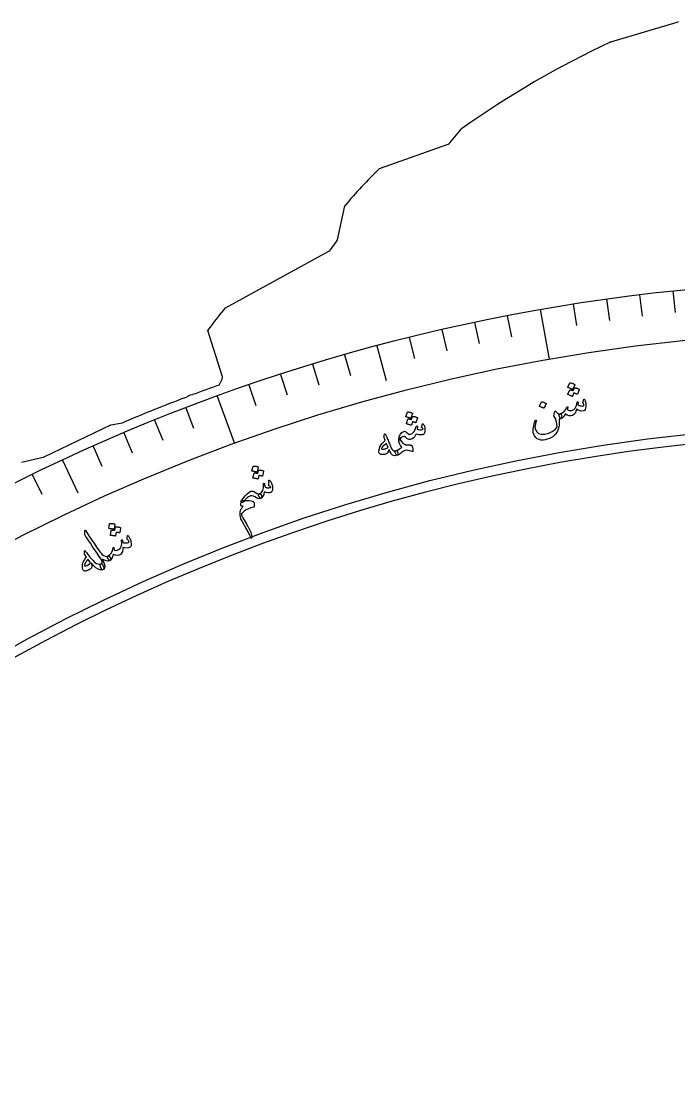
# Model space of a CAD drawing. Header units: millimetres. Extents: x -65 to 65, y -65 to 74.
# Drawn here: x -28.72 to -6.56, y 37.43 to 73.4 of the extents above; entities that cross this region are included whole.
import ezdxf

# ---------------------------------------------------------------- set-up
doc = ezdxf.new("R2010")
doc.units = ezdxf.units.MM
for name, color, linetype in [('CUT_INNER', 6, 'Continuous'), ('CUT_OUTER', 1, 'Continuous'), ('ENGRAVE', 7, 'Continuous'), ('ENGRAVE_FINE', 8, 'Continuous'), ('TEXT', 5, 'Continuous')]:
    doc.layers.add(name, color=color, linetype=linetype)

msp = doc.modelspace()

# ---------------------------------------------------------------- linework, layer by layer
at = {"layer": 'CUT_INNER'}
msp.add_arc((0.0001, -0.0002), 59.4749, 92.288724, 16.523657, dxfattribs=at)
at = {"layer": 'CUT_OUTER'}
for points in [[(-8.8497, 72.7147), (-8.8463, 72.7159), (-6.6123, 73.378)], [(-14.2725, 69.3092), (-13.8826, 69.7778), (-13.88, 69.7806)], [(-16.6464, 68.439), (-16.6431, 68.4404), (-14.3373, 69.2639)], [(-18.0644, 66.0404), (-17.8206, 67.1781), (-17.8196, 67.1819)], [(-18.3034, 65.6987), (-18.0911, 65.9818)], [(-21.8438, 63.7447), (-21.8405, 63.7467), (-18.3513, 65.6572)], [(-21.9461, 61.4556), (-22.4298, 62.9867), (-22.4307, 62.9902)], [(-22.0548, 61.1437), (-21.9549, 61.3434)], [(-23.2106, 60.7143), (-23.0209, 60.8092), (-23.0178, 60.8106), (-23.0144, 60.8111), (-22.9351, 60.819)], [(-28.7182, 58.5473), (-28.7145, 58.5483), (-27.9806, 58.7107), (-27.964, 58.7155), (-27.948, 58.7221), (-25.7035, 59.803), (-25.7003, 59.8044), (-25.6969, 59.8051), (-25.3103, 59.8696), (-25.2424, 59.8984)]]:
    msp.add_lwpolyline(points, dxfattribs=at)
for centre, radius, start, end in [((-6.6549, 73.5218), 0.15, 286.50884, 306.8699), ((5.2431, 42.7746), 33.091, 115.20636, 125.3025), ((-14.3878, 69.4051), 0.15, 289.65382, 320.23814), ((-5.6221, 56.9747), 15.9049, 133.87899, 140.07611), ((-18.2111, 66.0718), 0.15, 323.1301, 347.90524), ((-18.4234, 65.7887), 0.15, 298.70227, 323.1301), ((-14.3735, 57.3287), 9.8473, 139.34161, 144.90568), ((-22.0891, 61.4104), 0.15, 333.43495, 17.53228), ((-3.1534, 8.5344), 55.9017, 109.76228, 110.72398), ((-0.4432, 1.0794), 63.8332, 110.895781, 112.861202)]:
    msp.add_arc(centre, radius, start, end, dxfattribs=at)
at = {"layer": 'ENGRAVE'}
for points in [[(-11.2296, 63.686), (-10.9341, 62.0102)], [(-16.7374, 62.465), (-16.4228, 61.2909)], [(-22.1179, 60.7685), (-21.5359, 59.1694)], [(-27.3301, 58.6096), (-26.8164, 57.5079)]]:
    msp.add_lwpolyline(points, dxfattribs=at)
for radius in [64.6685, 62.9668, 59.8065]:
    msp.add_circle((0, 0), radius, dxfattribs=at)
at = {"layer": 'ENGRAVE_FINE'}
for points in [[(-9.0001, 64.0392), (-8.8986, 63.3169)], [(-7.8811, 64.1865), (-7.7922, 63.4626)], [(-6.7597, 64.3142), (-6.6835, 63.5889)], [(-10.1164, 63.8723), (-10.0023, 63.152)], [(-12.3393, 63.4804), (-12.2002, 62.7645)], [(-14.5472, 63.0111), (-14.3832, 62.3004)], [(-13.4453, 63.2553), (-13.2937, 62.542)], [(-15.6447, 62.7476), (-15.4683, 62.0399)], [(-17.8251, 62.1634), (-17.624, 61.4623)], [(-18.9072, 61.8428), (-18.694, 61.1454)], [(-19.9837, 61.5034), (-19.7583, 60.8098)], [(-21.054, 61.1453), (-20.8166, 60.4557)], [(-23.1751, 60.3732), (-22.9138, 59.6924)], [(-24.2252, 59.9596), (-23.952, 59.2834)], [(-25.268, 59.5277), (-24.983, 58.8563)], [(-26.303, 59.0776), (-26.0064, 58.4114)], [(-28.3488, 58.1237), (-28.0291, 57.4682)]]:
    msp.add_lwpolyline(points, dxfattribs=at)
at = {"layer": 'TEXT'}
for points in [[(-10.2296, 61.2125), (-10.2277, 61.2151), (-10.2248, 61.217), (-10.2208, 61.2181), (-10.2157, 61.2185), (-10.1967, 61.2148), (-10.1782, 61.2104), (-10.1601, 61.2053), (-10.1425, 61.1993), (-10.1252, 61.1925), (-10.1082, 61.1847), (-10.0913, 61.176), (-10.0746, 61.1663), (-10.0702, 61.1625), (-10.0677, 61.1587), (-10.0671, 61.1548), (-10.0683, 61.1508), (-10.1327, 61.0001), (-10.1355, 60.9971), (-10.1395, 60.9962), (-10.1449, 60.9974), (-10.1514, 61.0006), (-10.1571, 61.0034), (-10.1661, 61.0074), (-10.1782, 61.0128), (-10.1936, 61.0194), (-10.2125, 61.0273), (-10.2351, 61.0364), (-10.2614, 61.0468), (-10.2914, 61.0583), (-10.2955, 61.0604), (-10.2978, 61.0628), (-10.2982, 61.0655), (-10.2969, 61.0685)], [(-10.0735, 61.0467), (-10.0716, 61.0493), (-10.0687, 61.0512), (-10.0647, 61.0523), (-10.0596, 61.0527), (-10.0407, 61.049), (-10.0222, 61.0446), (-10.0042, 61.0394), (-9.9867, 61.0334), (-9.9695, 61.0265), (-9.9524, 61.0187), (-9.9356, 61.0099), (-9.919, 61.0002), (-9.9156, 60.997), (-9.9137, 60.9932), (-9.9133, 60.989), (-9.9146, 60.9843), (-9.979, 60.8338), (-9.9811, 60.8316), (-9.9846, 60.8311), (-9.9895, 60.8321), (-9.9959, 60.8347), (-10.0001, 60.8366), (-10.0066, 60.8394), (-10.0155, 60.8433), (-10.0268, 60.8481), (-10.0404, 60.8538), (-10.0564, 60.8602), (-10.0747, 60.8675), (-10.0953, 60.8754), (-10.1418, 60.7645), (-10.1445, 60.7615), (-10.1486, 60.7606), (-10.1539, 60.7618), (-10.1604, 60.7651), (-10.1661, 60.7678), (-10.175, 60.7719), (-10.1871, 60.7772), (-10.2025, 60.7838), (-10.2213, 60.7917), (-10.2439, 60.8009), (-10.2701, 60.8112), (-10.3, 60.8227), (-10.3032, 60.8249), (-10.3049, 60.8274), (-10.3051, 60.8302), (-10.3036, 60.8332), (-10.2368, 60.9772), (-10.2349, 60.9798), (-10.232, 60.9817), (-10.228, 60.9828), (-10.2229, 60.9832), (-10.2095, 60.9806), (-10.1962, 60.9777), (-10.1829, 60.9745), (-10.1697, 60.9709), (-10.1567, 60.9668), (-10.1439, 60.9621), (-10.1313, 60.9567), (-10.119, 60.9508)], [(-11.1925, 60.5761), (-11.1907, 60.5787), (-11.1878, 60.5806), (-11.1838, 60.5818), (-11.1788, 60.5823), (-11.1413, 60.5747), (-11.1052, 60.5635), (-11.0706, 60.5488), (-11.0375, 60.5306), (-11.034, 60.5275), (-11.0321, 60.5242), (-11.0318, 60.5206), (-11.0331, 60.5166), (-11.0925, 60.3653), (-11.095, 60.3615), (-11.0989, 60.36), (-11.1041, 60.3607), (-11.1107, 60.3638), (-11.1164, 60.3664), (-11.1254, 60.3703), (-11.1375, 60.3755), (-11.153, 60.3819), (-11.1718, 60.3895), (-11.1944, 60.3982), (-11.2207, 60.4082), (-11.2507, 60.4192), (-11.2548, 60.4212), (-11.2571, 60.4236), (-11.2576, 60.4263), (-11.2563, 60.4293)], [(-9.7556, 60.6657), (-9.7521, 60.669), (-9.7473, 60.6689), (-9.7413, 60.6652), (-9.7341, 60.6581), (-9.7255, 60.6454), (-9.7175, 60.6267), (-9.7102, 60.6019), (-9.7035, 60.5709), (-9.6973, 60.5356), (-9.6936, 60.5007), (-9.6926, 60.4664), (-9.6942, 60.4325), (-9.7039, 60.3656), (-9.7187, 60.3163), (-9.7386, 60.2845), (-9.7636, 60.2703), (-9.8271, 60.2638), (-9.8881, 60.2708), (-9.9464, 60.2912), (-10.0022, 60.3252), (-10.0248, 60.2534), (-10.0559, 60.1951), (-10.0957, 60.1503), (-10.1441, 60.119), (-10.198, 60.1048), (-10.2558, 60.1092), (-10.3174, 60.1323), (-10.3831, 60.1741), (-10.4189, 60.1074), (-10.4566, 60.0576), (-10.4963, 60.0247), (-10.538, 60.0087), (-10.5476, 60.0121), (-10.5584, 60.0254), (-10.5705, 60.0487), (-10.5839, 60.0819), (-10.5926, 60.1154), (-10.5926, 60.1412), (-10.5838, 60.1594), (-10.5663, 60.1699), (-10.4872, 60.203), (-10.4214, 60.2519), (-10.3688, 60.3166), (-10.3294, 60.3973), (-10.3272, 60.4017), (-10.3247, 60.405), (-10.3217, 60.4072), (-10.3183, 60.4084), (-10.314, 60.4087), (-10.31, 60.408), (-10.3062, 60.4063), (-10.3028, 60.4037), (-10.2995, 60.3943), (-10.3006, 60.3773), (-10.3062, 60.3526), (-10.3162, 60.3202), (-10.2925, 60.3006), (-10.2588, 60.289), (-10.2153, 60.2852), (-10.1618, 60.2893), (-10.0985, 60.3141), (-10.0486, 60.3686), (-10.012, 60.4529), (-9.9888, 60.5669), (-9.9877, 60.5728), (-9.9858, 60.5771), (-9.9833, 60.5799), (-9.9801, 60.5813), (-9.9749, 60.5816), (-9.9703, 60.581), (-9.9663, 60.5794), (-9.9627, 60.5767), (-9.9597, 60.5726), (-9.9576, 60.5684), (-9.9565, 60.564), (-9.9562, 60.5594), (-9.9617, 60.4811), (-9.9377, 60.4659), (-9.9098, 60.4537), (-9.878, 60.4444), (-9.8423, 60.438), (-9.8082, 60.4356), (-9.7829, 60.438), (-9.7665, 60.4451), (-9.7589, 60.4571), (-9.7584, 60.4735), (-9.7638, 60.4959), (-9.7749, 60.5242), (-9.7919, 60.5586), (-9.7916, 60.5691), (-9.7855, 60.5904), (-9.7735, 60.6226), (-9.7556, 60.6657)], [(-15.7017, 60.2301), (-15.7, 60.2329), (-15.6973, 60.235), (-15.6933, 60.2365), (-15.6883, 60.2373), (-15.669, 60.2354), (-15.6501, 60.2327), (-15.6316, 60.2292), (-15.6135, 60.2248), (-15.5957, 60.2196), (-15.5779, 60.2134), (-15.5603, 60.2062), (-15.5427, 60.1981), (-15.5381, 60.1947), (-15.5352, 60.1911), (-15.5342, 60.1873), (-15.5351, 60.1832), (-15.5861, 60.0273), (-15.5886, 60.024), (-15.5925, 60.0228), (-15.5979, 60.0235), (-15.6048, 60.0261), (-15.6107, 60.0284), (-15.62, 60.0316), (-15.6326, 60.0358), (-15.6486, 60.041), (-15.6682, 60.0472), (-15.6915, 60.0543), (-15.7187, 60.0622), (-15.7497, 60.071), (-15.754, 60.0727), (-15.7565, 60.0748), (-15.7571, 60.0775), (-15.7561, 60.0806)], [(-15.531, 60.0791), (-15.5294, 60.0818), (-15.5266, 60.084), (-15.5227, 60.0854), (-15.5177, 60.0863), (-15.4985, 60.0843), (-15.4796, 60.0815), (-15.4612, 60.078), (-15.4431, 60.0736), (-15.4253, 60.0683), (-15.4076, 60.062), (-15.39, 60.0548), (-15.3726, 60.0466), (-15.3689, 60.0437), (-15.3666, 60.0402), (-15.3659, 60.036), (-15.3667, 60.0312), (-15.4178, 59.8755), (-15.4196, 59.8731), (-15.4231, 59.8722), (-15.4281, 59.8728), (-15.4347, 59.8749), (-15.439, 59.8764), (-15.4458, 59.8786), (-15.455, 59.8816), (-15.4667, 59.8854), (-15.4809, 59.8898), (-15.4974, 59.8948), (-15.5163, 59.9004), (-15.5376, 59.9065), (-15.5742, 59.7918), (-15.5766, 59.7886), (-15.5806, 59.7873), (-15.586, 59.788), (-15.5928, 59.7907), (-15.5987, 59.7929), (-15.608, 59.7961), (-15.6206, 59.8004), (-15.6365, 59.8056), (-15.656, 59.8118), (-15.6793, 59.8188), (-15.7064, 59.8267), (-15.7373, 59.8355), (-15.7408, 59.8374), (-15.7427, 59.8398), (-15.7431, 59.8425), (-15.7419, 59.8456), (-15.688, 59.9951), (-15.6863, 59.9978), (-15.6835, 60), (-15.6797, 60.0015), (-15.6746, 60.0023), (-15.661, 60.001), (-15.6475, 59.9993), (-15.6339, 59.9973), (-15.6204, 59.9948), (-15.607, 59.9919), (-15.5938, 59.9884), (-15.5808, 59.9842), (-15.5679, 59.9794)], [(-10.7419, 60.2459), (-10.7378, 60.2567), (-10.7319, 60.2624), (-10.7242, 60.2629), (-10.7146, 60.2581), (-10.7089, 60.2538), (-10.7022, 60.2483), (-10.6947, 60.2416), (-10.6862, 60.2336), (-10.677, 60.2245), (-10.6672, 60.2144), (-10.6567, 60.2032), (-10.6455, 60.191), (-10.6303, 60.1783), (-10.612, 60.1706), (-10.5907, 60.1678), (-10.5663, 60.1699), (-10.5492, 60.1704), (-10.5352, 60.1656), (-10.5244, 60.1554), (-10.5169, 60.1398), (-10.5125, 60.1222), (-10.5108, 60.1025), (-10.5117, 60.0808), (-10.5153, 60.057), (-10.5199, 60.0368), (-10.5252, 60.022), (-10.5313, 60.0127), (-10.538, 60.0087), (-10.5932, 59.999), (-10.587, 59.8942), (-10.5945, 59.7911), (-10.6157, 59.6897), (-10.6505, 59.59), (-10.7121, 59.4861), (-10.8008, 59.4022), (-10.9165, 59.3381), (-11.0593, 59.2936), (-11.1353, 59.2831), (-11.206, 59.2864), (-11.2713, 59.3036), (-11.3314, 59.3347), (-11.3821, 59.3767), (-11.4211, 59.4263), (-11.4483, 59.4834), (-11.4637, 59.5481), (-11.4668, 59.5843), (-11.4667, 59.6242), (-11.4632, 59.6678), (-11.4564, 59.7152), (-11.4465, 59.7664), (-11.4337, 59.8211), (-11.418, 59.8796), (-11.3994, 59.9417), (-11.3974, 59.947), (-11.3947, 59.951), (-11.3913, 59.9537), (-11.3872, 59.9552), (-11.3813, 59.9558), (-11.3762, 59.9554), (-11.3717, 59.9539), (-11.368, 59.9514), (-11.3646, 59.9471), (-11.363, 59.9417), (-11.3633, 59.9353), (-11.3654, 59.9278), (-11.3883, 59.8424), (-11.4021, 59.7724), (-11.4068, 59.7177), (-11.4025, 59.6784), (-11.3603, 59.5785), (-11.2915, 59.514), (-11.1961, 59.4847), (-11.0741, 59.4905), (-10.9383, 59.5255), (-10.824, 59.5777), (-10.7312, 59.6472), (-10.6598, 59.7342), (-10.6691, 59.8396), (-10.6885, 59.9336), (-10.7181, 60.0164), (-10.7579, 60.0879), (-10.7645, 60.0984), (-10.7691, 60.1067), (-10.7717, 60.1128), (-10.7723, 60.1167)], [(-15.9568, 59.3087), (-15.9637, 59.2963), (-15.9695, 59.2874), (-15.9741, 59.2822), (-15.9775, 59.2806), (-15.9884, 59.2835), (-15.9956, 59.2898), (-15.9993, 59.2994), (-15.9993, 59.3124), (-15.98, 59.4112), (-15.9443, 59.489), (-15.8922, 59.5458), (-15.8237, 59.5814), (-15.8008, 59.5834), (-15.7759, 59.5758), (-15.7488, 59.5586), (-15.7198, 59.5318), (-15.6922, 59.5068), (-15.6627, 59.4909), (-15.6315, 59.4842), (-15.5984, 59.4867), (-15.5431, 59.5121), (-15.493, 59.5635), (-15.4482, 59.641), (-15.4086, 59.7446), (-15.4031, 59.7557), (-15.3966, 59.7622), (-15.3892, 59.764), (-15.3808, 59.7611), (-15.3725, 59.7538), (-15.3677, 59.7434), (-15.3664, 59.73), (-15.3685, 59.7136), (-15.3718, 59.6976), (-15.374, 59.6854), (-15.3751, 59.6771), (-15.3749, 59.6725), (-15.3698, 59.66), (-15.3617, 59.6506), (-15.3507, 59.6443), (-15.3366, 59.6411), (-15.2874, 59.6367), (-15.2453, 59.6378), (-15.2102, 59.6443), (-15.1821, 59.6562), (-15.1795, 59.663), (-15.1862, 59.6739), (-15.2022, 59.6891), (-15.2275, 59.7084), (-15.2303, 59.7105), (-15.2319, 59.7129), (-15.2325, 59.7156), (-15.2319, 59.7186), (-15.1945, 59.8388), (-15.1924, 59.8413), (-15.1898, 59.8423), (-15.1868, 59.8418), (-15.1834, 59.8397), (-15.1524, 59.8072), (-15.1309, 59.7611), (-15.119, 59.7013), (-15.1165, 59.6279), (-15.1172, 59.6078), (-15.1185, 59.5892), (-15.1203, 59.5719), (-15.1227, 59.556), (-15.1258, 59.5415), (-15.1294, 59.5287), (-15.1338, 59.5175), (-15.1387, 59.5078), (-15.1506, 59.4921), (-15.1669, 59.48), (-15.1876, 59.4714), (-15.2127, 59.4664), (-15.2711, 59.4627), (-15.3236, 59.4642), (-15.3702, 59.471), (-15.4108, 59.483), (-15.4133, 59.4843), (-15.4158, 59.484), (-15.4184, 59.4821), (-15.421, 59.4785), (-15.4542, 59.4115), (-15.4967, 59.3606), (-15.5485, 59.3258), (-15.6096, 59.3071), (-15.6462, 59.3073), (-15.6835, 59.3195), (-15.7217, 59.3438), (-15.7608, 59.3799), (-15.7752, 59.3922), (-15.7904, 59.4008), (-15.8062, 59.4056), (-15.8226, 59.4068), (-15.8626, 59.4), (-15.8972, 59.3854), (-15.9264, 59.3632), (-15.9502, 59.3331), (-15.954, 59.3257), (-15.9563, 59.3192), (-15.9573, 59.3136), (-15.9568, 59.3087)], [(-16.4748, 59.4858), (-16.4675, 59.4996), (-16.4597, 59.5032), (-16.4514, 59.4965), (-16.4427, 59.4796), (-16.4385, 59.4691), (-16.4325, 59.4546), (-16.4246, 59.4361), (-16.415, 59.4137), (-16.4036, 59.387), (-16.3905, 59.3559), (-16.3757, 59.3202), (-16.3592, 59.2801), (-16.3429, 59.2407), (-16.3284, 59.2054), (-16.3156, 59.1742), (-16.3045, 59.1472), (-16.2952, 59.1243), (-16.2877, 59.1058), (-16.282, 59.0917), (-16.278, 59.0819), (-16.2515, 59.0205), (-16.2249, 58.9744), (-16.1983, 58.9436), (-16.1718, 58.9282), (-16.1549, 58.924), (-16.1357, 58.9235), (-16.1142, 58.9266), (-16.0905, 58.9335), (-16.0758, 58.935), (-16.0631, 58.9311), (-16.0524, 58.9216), (-16.0437, 58.9067), (-16.0369, 58.8877), (-16.0322, 58.8679), (-16.0297, 58.8473), (-16.0292, 58.8258), (-16.031, 58.807), (-16.0346, 58.7923), (-16.0401, 58.7819), (-16.0474, 58.7756), (-16.0932, 58.7636), (-16.1348, 58.7611), (-16.1723, 58.7683), (-16.2056, 58.785), (-16.2379, 58.8142), (-16.2693, 58.8556), (-16.2999, 58.9093), (-16.3296, 58.9752), (-16.3427, 58.9264), (-16.3587, 58.8865), (-16.3776, 58.8554), (-16.3994, 58.8332), (-16.419, 58.8219), (-16.4431, 58.8129), (-16.4719, 58.8062), (-16.5054, 58.8016), (-16.5414, 58.7998), (-16.5724, 58.8007), (-16.5983, 58.8045), (-16.6192, 58.8111), (-16.6374, 58.8215), (-16.651, 58.8338), (-16.66, 58.8481), (-16.6644, 58.8645), (-16.6661, 58.8859), (-16.6656, 58.9104), (-16.6629, 58.9379), (-16.6579, 58.9683), (-16.6515, 58.9993), (-16.6454, 59.0243), (-16.6394, 59.0433), (-16.6336, 59.0564), (-16.5971, 59.1134), (-16.5555, 59.169), (-16.5086, 59.2231), (-16.4565, 59.2758), (-16.4681, 59.3088), (-16.4778, 59.3373), (-16.4856, 59.3615), (-16.4914, 59.3812), (-16.495, 59.3981), (-16.4962, 59.4138), (-16.4949, 59.4284), (-16.4911, 59.4417)], [(-15.9466, 59.3058), (-15.9376, 59.2808), (-15.9217, 59.2537), (-15.8989, 59.2244), (-15.8692, 59.193), (-15.8566, 59.1818), (-15.8439, 59.1715), (-15.8311, 59.1622), (-15.8183, 59.1539), (-15.8053, 59.1466), (-15.7923, 59.1402), (-15.7791, 59.1347), (-15.7659, 59.1303), (-15.76, 59.129), (-15.7526, 59.1279), (-15.7436, 59.1272), (-15.733, 59.1268), (-15.7209, 59.1266), (-15.7071, 59.1264), (-15.6917, 59.1263), (-15.6747, 59.1263), (-15.661, 59.1261), (-15.6482, 59.1256), (-15.6362, 59.1247), (-15.6251, 59.1234), (-15.6146, 59.1219), (-15.6045, 59.1202), (-15.5949, 59.1182), (-15.5856, 59.116), (-15.5704, 59.1112), (-15.5583, 59.103), (-15.5492, 59.0914), (-15.5433, 59.0764), (-15.5336, 59.0327), (-15.5266, 58.9934), (-15.5225, 58.9585), (-15.5211, 58.9281), (-15.5218, 58.9157), (-15.5261, 58.908), (-15.5339, 58.905), (-15.5454, 58.9067), (-15.63, 58.9262), (-15.6978, 58.9382), (-15.7486, 58.9426), (-15.7825, 58.9396), (-15.8098, 58.9294), (-15.8409, 58.9126), (-15.8758, 58.8891), (-15.9145, 58.8589), (-15.9339, 58.843), (-15.9524, 58.8286), (-15.9701, 58.8157), (-15.9868, 58.8044), (-16.0029, 58.7947), (-16.0183, 58.7866), (-16.0332, 58.7803), (-16.0474, 58.7756), (-16.058, 58.7753), (-16.0688, 58.7802), (-16.0798, 58.7901), (-16.0911, 58.8052), (-16.1015, 58.8239), (-16.1094, 58.843), (-16.1149, 58.8626), (-16.1179, 58.8826), (-16.1176, 58.901), (-16.1129, 58.9156), (-16.1038, 58.9264), (-16.0905, 58.9335), (-16.0265, 58.9599), (-15.9729, 58.9881), (-15.9296, 59.0181), (-15.8966, 59.0501), (-15.943, 59.108), (-15.9753, 59.171), (-15.9935, 59.2393), (-15.9976, 59.3128), (-15.9871, 59.3588), (-15.9751, 59.373), (-15.9616, 59.3553), (-15.9466, 59.3058)], [(-16.4145, 59.1724), (-16.4721, 59.1329), (-16.5185, 59.0911), (-16.5539, 59.0468), (-16.5781, 59.0002), (-16.579, 58.9946), (-16.5776, 58.99), (-16.5739, 58.9866), (-16.5679, 58.9842), (-16.5475, 58.9815), (-16.526, 58.9811), (-16.5035, 58.983), (-16.48, 58.9871), (-16.4555, 58.9936), (-16.43, 59.0023), (-16.4035, 59.0132), (-16.3759, 59.0265), (-16.3718, 59.0292), (-16.3678, 59.033), (-16.3639, 59.038), (-16.36, 59.0441), (-16.3651, 59.0582), (-16.3706, 59.0728), (-16.3766, 59.088), (-16.3832, 59.1037), (-16.3902, 59.12), (-16.3978, 59.1369), (-16.4059, 59.1544), (-16.4145, 59.1724)], [(-20.9061, 58.4051), (-20.9047, 58.4081), (-20.9021, 58.4104), (-20.8984, 58.4122), (-20.8935, 58.4135), (-20.8742, 58.4133), (-20.8552, 58.4123), (-20.8365, 58.4104), (-20.8181, 58.4076), (-20.7999, 58.404), (-20.7817, 58.3994), (-20.7635, 58.3938), (-20.7454, 58.3872), (-20.7405, 58.3842), (-20.7373, 58.3809), (-20.736, 58.3771), (-20.7365, 58.373), (-20.7732, 58.2133), (-20.7753, 58.2098), (-20.7792, 58.2082), (-20.7846, 58.2085), (-20.7917, 58.2105), (-20.7977, 58.2122), (-20.8072, 58.2146), (-20.8202, 58.2177), (-20.8365, 58.2215), (-20.8565, 58.226), (-20.8803, 58.2309), (-20.908, 58.2364), (-20.9396, 58.2425), (-20.944, 58.2438), (-20.9466, 58.2458), (-20.9475, 58.2483), (-20.9467, 58.2515)], [(-20.7231, 58.2697), (-20.7217, 58.2726), (-20.7192, 58.275), (-20.7154, 58.2768), (-20.7105, 58.278), (-20.6913, 58.2778), (-20.6723, 58.2767), (-20.6537, 58.2747), (-20.6354, 58.2719), (-20.6172, 58.2682), (-20.5991, 58.2635), (-20.581, 58.2579), (-20.5629, 58.2513), (-20.5589, 58.2487), (-20.5564, 58.2453), (-20.5554, 58.2413), (-20.5557, 58.2364), (-20.5925, 58.0769), (-20.5941, 58.0744), (-20.5975, 58.0732), (-20.6025, 58.0733), (-20.6092, 58.0748), (-20.6136, 58.0759), (-20.6206, 58.0775), (-20.63, 58.0797), (-20.642, 58.0824), (-20.6564, 58.0856), (-20.6733, 58.0892), (-20.6926, 58.093), (-20.7143, 58.0972), (-20.7403, 57.9798), (-20.7425, 57.9764), (-20.7463, 57.9748), (-20.7517, 57.9751), (-20.7587, 57.9771), (-20.7648, 57.9788), (-20.7743, 57.9812), (-20.7872, 57.9843), (-20.8034, 57.9881), (-20.8234, 57.9926), (-20.8471, 57.9975), (-20.8748, 58.0031), (-20.9062, 58.0091), (-20.9098, 58.0107), (-20.912, 58.0129), (-20.9126, 58.0155), (-20.9116, 58.0188), (-20.8715, 58.1723), (-20.8701, 58.1752), (-20.8675, 58.1776), (-20.8638, 58.1794), (-20.8589, 58.1807), (-20.8453, 58.1806), (-20.8316, 58.1801), (-20.818, 58.1792), (-20.8044, 58.178), (-20.7908, 58.1763), (-20.7774, 58.1739), (-20.764, 58.1709), (-20.7509, 58.1672)], [(-20.3753, 57.9222), (-20.3748, 57.9301), (-20.3724, 57.9348), (-20.3682, 57.9363), (-20.3622, 57.9345), (-20.3242, 57.9067), (-20.2937, 57.8632), (-20.2708, 57.8041), (-20.2554, 57.7293), (-20.2524, 57.6958), (-20.252, 57.6635), (-20.2542, 57.6325), (-20.259, 57.6028), (-20.266, 57.5756), (-20.2738, 57.5547), (-20.2823, 57.54), (-20.2916, 57.5316), (-20.3495, 57.5128), (-20.4091, 57.5083), (-20.4705, 57.5181), (-20.5337, 57.5421), (-20.5504, 57.4576), (-20.5754, 57.3925), (-20.6087, 57.3469), (-20.6504, 57.3206), (-20.6577, 57.3205), (-20.666, 57.3252), (-20.6752, 57.3345), (-20.6855, 57.3486), (-20.7103, 57.3958), (-20.722, 57.4325), (-20.7205, 57.4588), (-20.7059, 57.4746), (-20.6636, 57.4986), (-20.6285, 57.526), (-20.6007, 57.5569), (-20.5801, 57.5912), (-20.566, 57.6318), (-20.5579, 57.6816), (-20.5556, 57.7407), (-20.5593, 57.8089), (-20.5587, 57.8175), (-20.556, 57.8241), (-20.5511, 57.8288), (-20.5442, 57.8317), (-20.5363, 57.8322), (-20.5303, 57.8294), (-20.5263, 57.8232), (-20.5243, 57.8137), (-20.5192, 57.7768), (-20.5138, 57.7475), (-20.5079, 57.7258), (-20.5016, 57.7118), (-20.4927, 57.703), (-20.4784, 57.6954), (-20.4588, 57.689), (-20.4338, 57.6837), (-20.4049, 57.6811), (-20.3753, 57.6818), (-20.345, 57.6858), (-20.314, 57.6933), (-20.3139, 57.6933), (-20.3135, 57.6934), (-20.313, 57.6936), (-20.3122, 57.6939), (-20.3116, 57.6959), (-20.3126, 57.699), (-20.3152, 57.7033), (-20.3194, 57.7087), (-20.3261, 57.7155), (-20.3363, 57.724), (-20.35, 57.7341), (-20.3671, 57.7459), (-20.3702, 57.748), (-20.3724, 57.7512), (-20.3738, 57.7554), (-20.3743, 57.7607)], [(-20.9816, 57.5641), (-20.9481, 57.5687), (-20.9074, 57.5607), (-20.8594, 57.54), (-20.8042, 57.5067), (-20.7756, 57.4896), (-20.7506, 57.4783), (-20.729, 57.4726), (-20.711, 57.4727), (-20.6676, 57.4717), (-20.6392, 57.4512), (-20.6257, 57.4114), (-20.6272, 57.3522), (-20.63, 57.341), (-20.6357, 57.3317), (-20.6442, 57.3243), (-20.6555, 57.3188), (-20.6993, 57.3107), (-20.7458, 57.3171), (-20.7948, 57.338), (-20.8466, 57.3734), (-20.8918, 57.4013), (-20.9394, 57.4126), (-20.9895, 57.4073), (-21.0419, 57.3853), (-21.0679, 57.37), (-21.0926, 57.3531), (-21.1162, 57.3348), (-21.1387, 57.3149), (-21.1597, 57.2935), (-21.1792, 57.2708), (-21.197, 57.2468), (-21.2133, 57.2214), (-21.2287, 57.2013), (-21.2448, 57.1893), (-21.2614, 57.1853), (-21.2786, 57.1894), (-21.2946, 57.1981), (-21.3051, 57.2072), (-21.3101, 57.2165), (-21.3098, 57.2263), (-21.3042, 57.2397), (-21.2933, 57.2586), (-21.2768, 57.2829), (-21.2548, 57.3126), (-21.1784, 57.407), (-21.1073, 57.4804), (-21.0417, 57.5328), (-20.9816, 57.5641)], [(-21.3162, 57.0881), (-21.3161, 57.1434), (-21.314, 57.1859), (-21.3101, 57.2155), (-21.3042, 57.2322), (-21.2894, 57.2426), (-21.2611, 57.2502), (-21.2195, 57.2549), (-21.1646, 57.2568), (-21.1003, 57.2549), (-21.0364, 57.2479), (-20.9728, 57.2359), (-20.9096, 57.2188), (-20.8927, 57.2113), (-20.8804, 57.1995), (-20.873, 57.1836), (-20.8702, 57.1636), (-20.8692, 57.1429), (-20.8685, 57.1245), (-20.8681, 57.1085), (-20.8681, 57.0947), (-20.8683, 57.0834), (-20.8685, 57.0747), (-20.8687, 57.0687), (-20.8689, 57.0653), (-20.8711, 57.0494), (-20.8754, 57.0373), (-20.8819, 57.029), (-20.8904, 57.0246), (-20.9813, 57.0002), (-21.0642, 56.9698), (-21.1391, 56.9332), (-21.2059, 56.8905), (-21.2406, 56.8635), (-21.2687, 56.836), (-21.2901, 56.8081), (-21.3048, 56.7798), (-21.3038, 56.7756), (-21.3011, 56.7688), (-21.2968, 56.7593), (-21.2907, 56.7472), (-21.2829, 56.7325), (-21.2733, 56.7151), (-21.2621, 56.6951), (-21.2492, 56.6725), (-21.1217, 56.4446), (-21.1035, 56.4129), (-21.0866, 56.3833), (-21.0711, 56.3556), (-21.0569, 56.3301), (-21.0443, 56.3066), (-21.0333, 56.2853), (-21.024, 56.2661), (-21.0163, 56.2492), (-20.9884, 56.1826), (-20.9676, 56.1204), (-20.954, 56.0625), (-20.9474, 56.0091), (-20.9486, 55.9985), (-20.9518, 55.9904), (-20.9568, 55.9848), (-20.9636, 55.9816), (-20.9741, 55.9817), (-20.9832, 55.9884), (-20.991, 56.0016), (-20.9975, 56.0214), (-21.0251, 56.0939), (-21.0772, 56.1987), (-21.1539, 56.3358), (-21.2553, 56.5051), (-21.2912, 56.5728), (-21.3179, 56.637), (-21.3354, 56.6979), (-21.3437, 56.7555), (-21.3449, 56.7824), (-21.3452, 56.8081), (-21.3445, 56.8325), (-21.3429, 56.8558), (-21.3403, 56.8777), (-21.3367, 56.8982), (-21.332, 56.9172), (-21.3263, 56.9348), (-21.3188, 56.9518), (-21.3103, 56.9685), (-21.3008, 56.9848), (-21.2903, 57.0007), (-21.279, 57.0163), (-21.2669, 57.0317), (-21.2542, 57.0469), (-21.2408, 57.0618), (-21.2422, 57.0623), (-21.244, 57.0626), (-21.2462, 57.0627), (-21.2488, 57.0627), (-21.2519, 57.0625), (-21.2554, 57.0622), (-21.2593, 57.0617), (-21.2637, 57.0611), (-21.2677, 57.0614), (-21.2718, 57.0617), (-21.276, 57.0617), (-21.2803, 57.0617), (-21.2846, 57.0616), (-21.2891, 57.0615), (-21.2938, 57.0615), (-21.2986, 57.0616), (-21.3064, 57.0637), (-21.3119, 57.0688), (-21.3151, 57.0769), (-21.3162, 57.0881)], [(-25.7441, 56.4699), (-25.743, 56.4729), (-25.7406, 56.4755), (-25.737, 56.4776), (-25.7322, 56.4793), (-25.7129, 56.4807), (-25.6939, 56.4813), (-25.6751, 56.481), (-25.6566, 56.4798), (-25.6381, 56.4777), (-25.6196, 56.4746), (-25.601, 56.4706), (-25.5824, 56.4655), (-25.5772, 56.463), (-25.5738, 56.4599), (-25.5722, 56.4563), (-25.5723, 56.4521), (-25.5955, 56.2899), (-25.5974, 56.2863), (-25.6011, 56.2844), (-25.6065, 56.2841), (-25.6137, 56.2856), (-25.6199, 56.2868), (-25.6296, 56.2884), (-25.6427, 56.2904), (-25.6593, 56.2928), (-25.6796, 56.2955), (-25.7038, 56.2985), (-25.7319, 56.3016), (-25.7639, 56.305), (-25.7683, 56.306), (-25.7711, 56.3077), (-25.7723, 56.3102), (-25.7717, 56.3134)], [(-26.054, 55.033), (-26.0594, 55.0654), (-26.059, 55.09), (-26.0529, 55.1067), (-26.0411, 55.1156), (-26.0226, 55.1227), (-26.0086, 55.1304), (-25.9991, 55.1387), (-25.9942, 55.1477), (-25.9934, 55.1794), (-26.0058, 55.2211), (-26.0315, 55.273), (-26.0704, 55.3349), (-26.1669, 55.4771), (-26.2528, 55.6036), (-26.328, 55.7146), (-26.3925, 55.81), (-26.4464, 55.8899), (-26.4898, 55.9541), (-26.5227, 56.0026), (-26.545, 56.0356), (-26.5586, 56.0579), (-26.5687, 56.0771), (-26.5753, 56.0932), (-26.5784, 56.1062), (-26.5822, 56.209), (-26.5773, 56.2353), (-26.5702, 56.2484), (-26.5609, 56.2481), (-26.5494, 56.2346), (-26.4409, 56.0653), (-26.3438, 55.9162), (-26.2581, 55.7872), (-26.1838, 55.6783), (-26.121, 55.5894), (-26.0698, 55.5203), (-26.0301, 55.4709), (-26.0021, 55.4413), (-25.9446, 55.398), (-25.8913, 55.3728), (-25.8423, 55.3656), (-25.7975, 55.3764), (-25.7832, 55.3797), (-25.7685, 55.3764), (-25.7532, 55.3666), (-25.7373, 55.3503), (-25.7255, 55.3338), (-25.717, 55.3162), (-25.7115, 55.2973), (-25.7093, 55.2771), (-25.7103, 55.2591), (-25.7138, 55.245), (-25.7198, 55.2346), (-25.7284, 55.2281), (-25.7901, 55.2101), (-25.8539, 55.2127), (-25.9199, 55.2357), (-25.9881, 55.2792), (-25.934, 55.1537), (-25.9096, 55.0539), (-25.915, 54.9798), (-25.9501, 54.9314), (-25.9616, 54.9241), (-25.9725, 54.9198), (-25.9827, 54.9182), (-25.9923, 54.9194), (-26.0031, 54.924), (-26.0129, 54.9323), (-26.0217, 54.9444), (-26.0295, 54.9601), (-26.033, 54.9695), (-26.0364, 54.9788), (-26.0397, 54.9879), (-26.043, 54.997), (-26.0461, 55.006), (-26.049, 55.015), (-26.0517, 55.024), (-26.054, 55.033)], [(-25.5504, 56.3503), (-25.5492, 56.3533), (-25.5469, 56.3559), (-25.5433, 56.358), (-25.5385, 56.3597), (-25.5193, 56.361), (-25.5003, 56.3615), (-25.4815, 56.3611), (-25.463, 56.3599), (-25.4446, 56.3577), (-25.4262, 56.3546), (-25.4077, 56.3505), (-25.3891, 56.3454), (-25.3849, 56.3432), (-25.3822, 56.3401), (-25.3807, 56.3361), (-25.3807, 56.3312), (-25.404, 56.1692), (-25.4054, 56.1665), (-25.4086, 56.165), (-25.4137, 56.1648), (-25.4205, 56.1657), (-25.425, 56.1664), (-25.432, 56.1674), (-25.4416, 56.1688), (-25.4538, 56.1705), (-25.4684, 56.1725), (-25.4855, 56.1746), (-25.5051, 56.1768), (-25.5271, 56.1792), (-25.5432, 56.06), (-25.5451, 56.0564), (-25.5487, 56.0545), (-25.5541, 56.0543), (-25.5613, 56.0558), (-25.5675, 56.0569), (-25.5772, 56.0585), (-25.5903, 56.0605), (-25.6068, 56.063), (-25.6271, 56.0657), (-25.6512, 56.0687), (-25.6792, 56.0719), (-25.7111, 56.0753), (-25.7148, 56.0765), (-25.7171, 56.0785), (-25.7179, 56.0811), (-25.7173, 56.0844), (-25.6901, 56.2408), (-25.6889, 56.2438), (-25.6866, 56.2464), (-25.683, 56.2485), (-25.6782, 56.2502), (-25.6646, 56.2512), (-25.651, 56.2519), (-25.6374, 56.2522), (-25.6237, 56.2521), (-25.61, 56.2515), (-25.5964, 56.2503), (-25.5829, 56.2484), (-25.5694, 56.2458)], [(-25.1446, 56.0647), (-25.1421, 56.0688), (-25.1374, 56.0699), (-25.1307, 56.0679), (-25.1218, 56.0629), (-25.1102, 56.0529), (-25.0977, 56.0369), (-25.0842, 56.0148), (-25.0697, 55.9867), (-25.0545, 55.9541), (-25.042, 55.9214), (-25.0321, 55.8885), (-25.0249, 55.8554), (-25.0169, 55.7882), (-25.0184, 55.7367), (-25.0294, 55.7009), (-25.0498, 55.6807), (-25.1095, 55.658), (-25.1702, 55.6489), (-25.2318, 55.6535), (-25.2946, 55.6719), (-25.2977, 55.5967), (-25.3127, 55.5323), (-25.3395, 55.4787), (-25.3781, 55.4359), (-25.4265, 55.4083), (-25.4835, 55.3976), (-25.549, 55.4039), (-25.6232, 55.4272), (-25.6405, 55.3535), (-25.664, 55.2956), (-25.6939, 55.2536), (-25.73, 55.2274), (-25.7401, 55.2282), (-25.754, 55.2382), (-25.7718, 55.2575), (-25.7933, 55.2861), (-25.8104, 55.3163), (-25.817, 55.3412), (-25.8133, 55.361), (-25.7991, 55.3757), (-25.7313, 55.4281), (-25.6804, 55.4924), (-25.6463, 55.5686), (-25.6292, 55.6567), (-25.6283, 55.6615), (-25.6267, 55.6654), (-25.6244, 55.6683), (-25.6214, 55.6703), (-25.6173, 55.6717), (-25.6132, 55.6721), (-25.6092, 55.6714), (-25.6052, 55.6698), (-25.5995, 55.6616), (-25.5962, 55.6449), (-25.5952, 55.6196), (-25.5965, 55.5857), (-25.5685, 55.573), (-25.533, 55.5704), (-25.4899, 55.578), (-25.4394, 55.5958), (-25.3846, 55.6362), (-25.3505, 55.7018), (-25.3371, 55.7927), (-25.3442, 55.9088), (-25.3446, 55.9148), (-25.344, 55.9194), (-25.3423, 55.9228), (-25.3395, 55.925), (-25.3347, 55.9267), (-25.33, 55.9272), (-25.3257, 55.9267), (-25.3216, 55.9251), (-25.3176, 55.9219), (-25.3145, 55.9183), (-25.3122, 55.9144), (-25.3108, 55.91), (-25.2958, 55.833), (-25.2687, 55.8246), (-25.2386, 55.82), (-25.2054, 55.8192), (-25.1693, 55.8223), (-25.1358, 55.8288), (-25.112, 55.8377), (-25.098, 55.8488), (-25.0937, 55.8623), (-25.0975, 55.8783), (-25.1085, 55.8986), (-25.1266, 55.9231), (-25.1518, 55.9518), (-25.1543, 55.962), (-25.1539, 55.9842), (-25.1507, 56.0185), (-25.1446, 56.0647)], [(-26.2642, 55.1888), (-26.2079, 55.1425), (-26.1519, 55.1149), (-26.0963, 55.1059), (-26.0411, 55.1156), (-26.0257, 55.1176), (-26.0104, 55.113), (-25.9952, 55.1018), (-25.9802, 55.084), (-25.9737, 55.0739), (-25.9675, 55.0634), (-25.9616, 55.0524), (-25.956, 55.0411), (-25.951, 55.0294), (-25.9468, 55.0173), (-25.9434, 55.0049), (-25.9408, 54.992), (-25.938, 54.9702), (-25.9383, 54.953), (-25.9418, 54.9403), (-25.9484, 54.9321), (-25.9756, 54.9193), (-26.0041, 54.9118), (-26.034, 54.9098), (-26.0651, 54.9131), (-26.1346, 54.939), (-26.2072, 54.9869), (-26.2828, 55.0567), (-26.3615, 55.1484), (-26.3477, 55.0785), (-26.3441, 55.0238), (-26.3508, 54.9843), (-26.3677, 54.96), (-26.3792, 54.9517), (-26.3916, 54.9435), (-26.4049, 54.9354), (-26.4192, 54.9273), (-26.4344, 54.9192), (-26.4508, 54.911), (-26.4682, 54.9029), (-26.4868, 54.8947), (-26.5215, 54.8807), (-26.549, 54.8717), (-26.5694, 54.8676), (-26.5826, 54.8685), (-26.6081, 54.8777), (-26.627, 54.8905), (-26.6394, 54.9069), (-26.6452, 54.9271), (-26.6527, 54.9952), (-26.6564, 55.0489), (-26.6565, 55.0883), (-26.6528, 55.1133), (-26.6444, 55.1403), (-26.6338, 55.1679), (-26.6209, 55.1961), (-26.6057, 55.2248), (-26.5883, 55.2542), (-26.5686, 55.2841), (-26.5466, 55.3145), (-26.5224, 55.3456), (-26.5637, 55.4064), (-26.5682, 55.4139), (-26.5724, 55.4209), (-26.5761, 55.4273), (-26.5795, 55.4331), (-26.5822, 55.4384), (-26.5842, 55.4434), (-26.5853, 55.448), (-26.5857, 55.4523), (-26.5896, 55.5451), (-26.5878, 55.5586), (-26.5807, 55.5615), (-26.5683, 55.5538), (-26.5506, 55.5356), (-26.5142, 55.4837), (-26.4778, 55.4344), (-26.4414, 55.3875), (-26.4052, 55.3431), (-26.3692, 55.3011), (-26.3337, 55.2614), (-26.2987, 55.224), (-26.2642, 55.1888)], [(-26.4651, 55.2682), (-26.4751, 55.2591), (-26.4854, 55.2494), (-26.4958, 55.2391), (-26.5064, 55.2282), (-26.517, 55.2164), (-26.5274, 55.2035), (-26.5374, 55.1895), (-26.5471, 55.1744), (-26.5565, 55.1594), (-26.5648, 55.1441), (-26.572, 55.1287), (-26.578, 55.113), (-26.5829, 55.0972), (-26.5864, 55.0813), (-26.5886, 55.0652), (-26.5895, 55.049), (-26.544, 55.0501), (-26.4977, 55.0645), (-26.4505, 55.0921), (-26.4024, 55.1329), (-26.3967, 55.1431), (-26.3953, 55.156), (-26.3982, 55.1716), (-26.4055, 55.1899)]]:
    msp.add_lwpolyline(points, close=True, dxfattribs=at)

doc.saveas('drawing.dxf')
